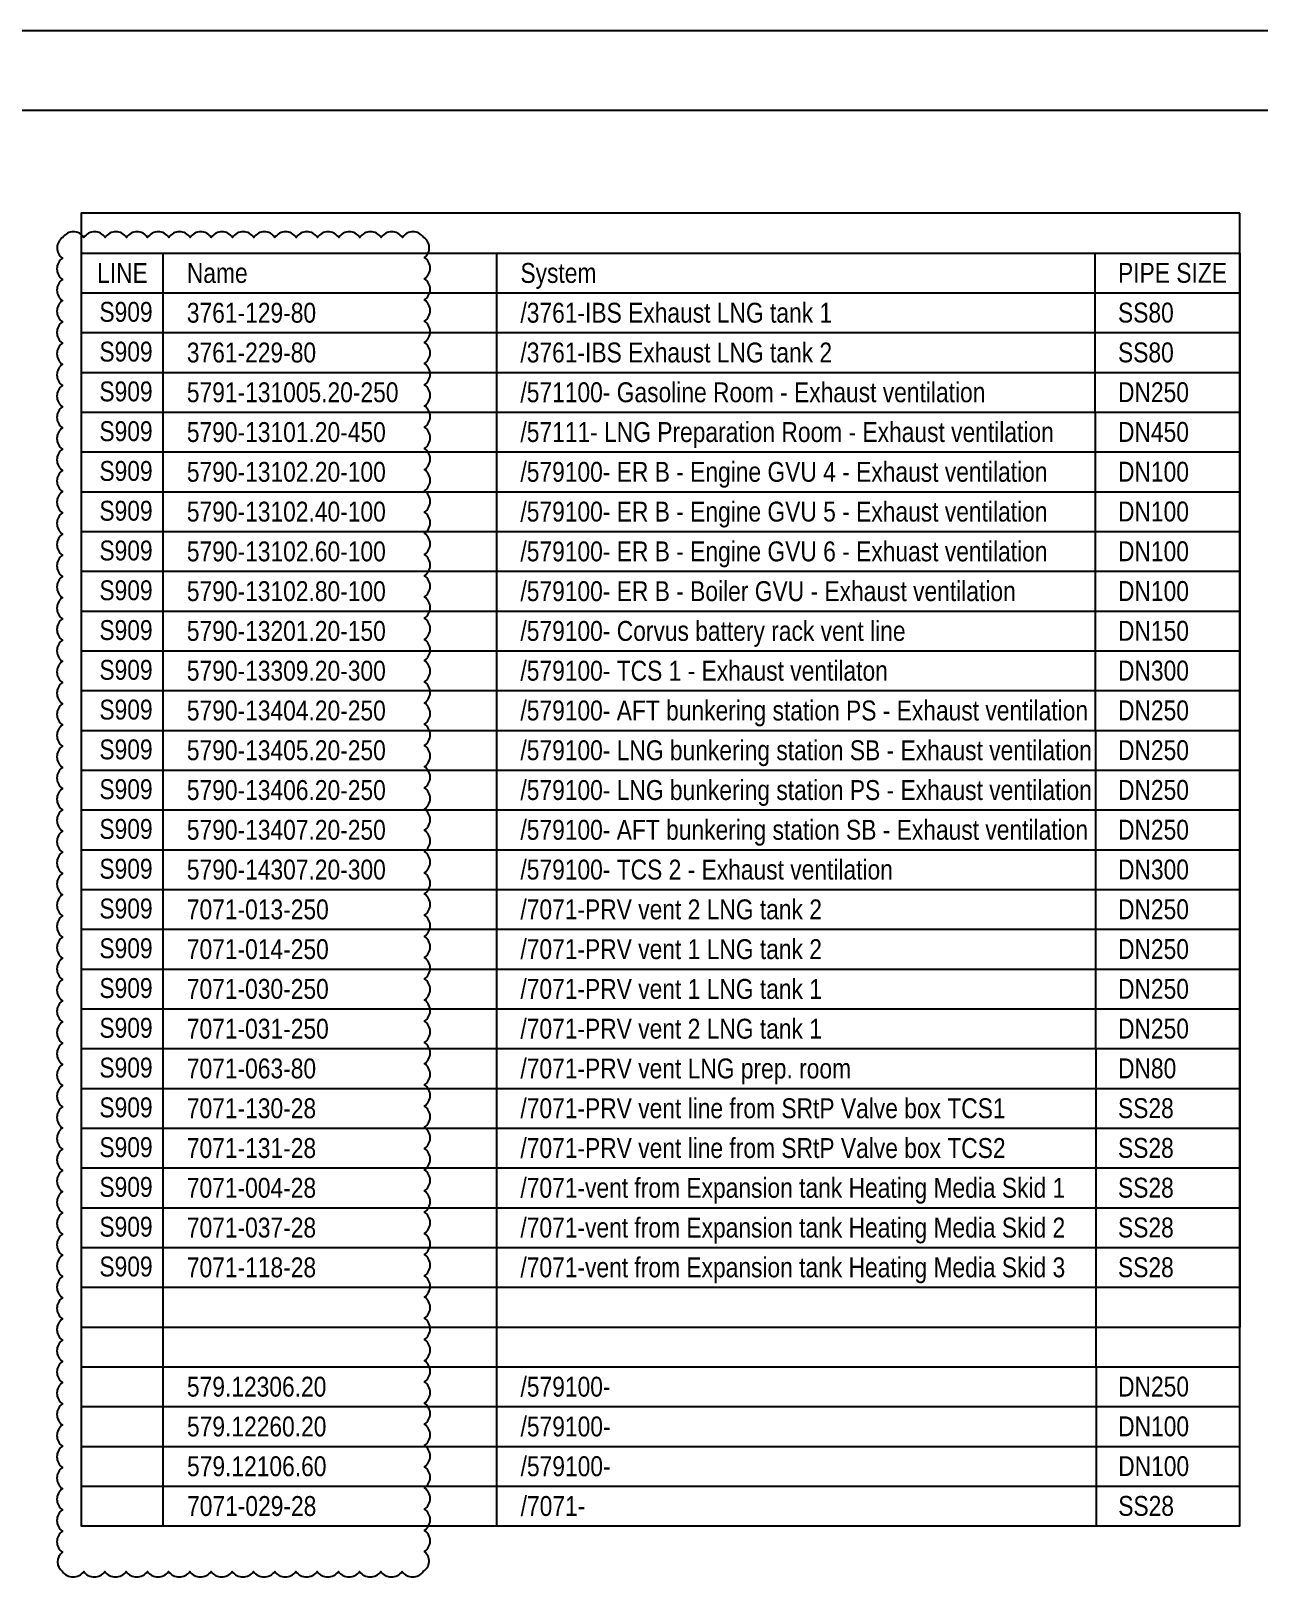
# Model space of a CAD drawing. Header units: millimetres. Extents: x 0 to 50500, y 0 to 29700.
# Drawn here: x 17554 to 25269, y 19970 to 29700 of the extents above; entities that cross this region are included whole.
import ezdxf

# ---------------------------------------------------------------- set-up
doc = ezdxf.new("R2010")
doc.units = ezdxf.units.MM
doc.header["$LTSCALE"] = 50
for name, color, linetype in [('$Rev.C', 7, 'Continuous'), ('000-BT5', 7, 'Continuous'), ('100-TX1', 1, 'Continuous')]:
    doc.layers.add(name, color=color, linetype=linetype)
doc.styles.add('AvevaTextStyle2', font='Arial Narrow')

# ---------------------------------------------------------------- blocks, each defined once
blk = doc.blocks.new('VARD A1L')
at = {"color": 1}
blk.add_lwpolyline([(0, 0), (841, 0), (841, 594), (0, 594)], close=True, dxfattribs=at)
blk.add_lwpolyline([(10, 584), (10, 10), (831, 10), (831, 584)], close=True)

msp = doc.modelspace()

# ---------------------------------------------------------------- linework, layer by layer
at = {"layer": '$Rev.C'}
msp.add_lwpolyline([(17751.8, 20017.73, 0.5205671), (17885.14, 20017.73, 0.5205671), (18018.47, 20017.73, 0.5205671), (18151.8, 20017.73, 0.5205671), (18285.14, 20017.73, 0.5205671), (18418.47, 20017.73, 0.5205671), (18551.8, 20017.73, 0.5205671), (18685.14, 20017.73, 0.5205671), (18818.47, 20017.73, 0.5205671), (18951.8, 20017.73, 0.5205671), (19085.14, 20017.73, 0.5205671), (19218.47, 20017.73, 0.5205671), (19351.8, 20017.73, 0.5205671), (19485.14, 20017.73, 0.5205671), (19618.47, 20017.73, 0.5205671), (19751.8, 20017.73, 0.5205671), (19885.14, 20017.73, 0.5205671), (20018.47, 20017.73, 0.5205671), (20026.82, 20142.71, 0.5205671), (20026.82, 20276.05, 0.5205671), (20026.82, 20409.38, 0.5205671), (20026.82, 20542.71, 0.5205671), (20026.82, 20676.05, 0.5205671), (20026.82, 20809.38, 0.5205671), (20026.82, 20942.71, 0.5205671), (20026.82, 21076.05, 0.5205671), (20026.82, 21209.38, 0.5205671), (20026.82, 21342.71, 0.5205671), (20026.82, 21476.05, 0.5205671), (20026.82, 21609.38, 0.5205671), (20026.82, 21742.71, 0.5205671), (20026.82, 21876.05, 0.5205671), (20026.82, 22009.38, 0.5205671), (20026.82, 22142.71, 0.5205671), (20026.82, 22276.05, 0.5205671), (20026.82, 22409.38, 0.5205671), (20026.82, 22542.71, 0.5205671), (20026.82, 22676.05, 0.5205671), (20026.82, 22809.38, 0.5205671), (20026.82, 22942.71, 0.5205671), (20026.82, 23076.05, 0.5205671), (20026.82, 23209.38, 0.5205671), (20026.82, 23342.71, 0.5205671), (20026.82, 23476.05, 0.5205671), (20026.82, 23609.38, 0.5205671), (20026.82, 23742.71, 0.5205671), (20026.82, 23876.05, 0.5205671), (20026.82, 24009.38, 0.5205671), (20026.82, 24142.71, 0.5205671), (20026.82, 24276.05, 0.5205671), (20026.82, 24409.38, 0.5205671), (20026.82, 24542.71, 0.5205671), (20026.82, 24676.05, 0.5205671), (20026.82, 24809.38, 0.5205671), (20026.82, 24942.71, 0.5205671), (20026.82, 25076.05, 0.5205671), (20026.82, 25209.38, 0.5205671), (20026.82, 25342.71, 0.5205671), (20026.82, 25476.05, 0.5205671), (20026.82, 25609.38, 0.5205671), (20026.82, 25742.71, 0.5205671), (20026.82, 25876.05, 0.5205671), (20026.82, 26009.38, 0.5205671), (20026.82, 26142.71, 0.5205671), (20026.82, 26276.05, 0.5205671), (20026.82, 26409.38, 0.5205671), (20026.82, 26542.71, 0.5205671), (20026.82, 26676.05, 0.5205671), (20026.82, 26809.38, 0.5205671), (20026.82, 26942.71, 0.5205671), (20026.82, 27076.05, 0.5205671), (20026.82, 27209.38, 0.5205671), (20026.82, 27342.71, 0.5205671), (20026.82, 27476.05, 0.5205671), (20026.82, 27609.38, 0.5205671), (20026.82, 27742.71, 0.5205671), (20026.82, 27876.05, 0.5205671), (20026.82, 28009.38, 0.5205671), (20026.82, 28142.71, 0.5205671), (20026.82, 28276.05, 0.5205671), (20020.36, 28402.92, 0.5205671), (19887.03, 28402.92, 0.5205671), (19753.7, 28402.92, 0.5205671), (19620.36, 28402.92, 0.5205671), (19487.03, 28402.92, 0.5205671), (19353.7, 28402.92, 0.5205671), (19220.36, 28402.92, 0.5205671), (19087.03, 28402.92, 0.5205671), (18953.7, 28402.92, 0.5205671), (18820.36, 28402.92, 0.5205671), (18687.03, 28402.92, 0.5205671), (18553.7, 28402.92, 0.5205671), (18420.36, 28402.92, 0.5205671), (18287.03, 28402.92, 0.5205671), (18153.7, 28402.92, 0.5205671), (18020.36, 28402.92, 0.5205671), (17887.03, 28402.92, 0.5205671), (17753.7, 28402.92, 0.5205671), (17751.8, 28271.49, 0.5205671), (17751.8, 28138.15, 0.5205671), (17751.8, 28004.82, 0.5205671), (17751.8, 27871.49, 0.5205671), (17751.8, 27738.15, 0.5205671), (17751.8, 27604.82, 0.5205671), (17751.8, 27471.49, 0.5205671), (17751.8, 27338.15, 0.5205671), (17751.8, 27204.82, 0.5205671), (17751.8, 27071.49, 0.5205671), (17751.8, 26938.15, 0.5205671), (17751.8, 26804.82, 0.5205671), (17751.8, 26671.49, 0.5205671), (17751.8, 26538.15, 0.5205671), (17751.8, 26404.82, 0.5205671), (17751.8, 26271.49, 0.5205671), (17751.8, 26138.15, 0.5205671), (17751.8, 26004.82, 0.5205671), (17751.8, 25871.49, 0.5205671), (17751.8, 25738.15, 0.5205671), (17751.8, 25604.82, 0.5205671), (17751.8, 25471.49, 0.5205671), (17751.8, 25338.15, 0.5205671), (17751.8, 25204.82, 0.5205671), (17751.8, 25071.49, 0.5205671), (17751.8, 24938.15, 0.5205671), (17751.8, 24804.82, 0.5205671), (17751.8, 24671.49, 0.5205671), (17751.8, 24538.15, 0.5205671), (17751.8, 24404.82, 0.5205671), (17751.8, 24271.49, 0.5205671), (17751.8, 24138.15, 0.5205671), (17751.8, 24004.82, 0.5205671), (17751.8, 23871.48, 0.5205671), (17751.8, 23738.15, 0.5205671), (17751.8, 23604.82, 0.5205671), (17751.8, 23471.48, 0.5205671), (17751.8, 23338.15, 0.5205671), (17751.8, 23204.82, 0.5205671), (17751.8, 23071.48, 0.5205671), (17751.8, 22938.15, 0.5205671), (17751.8, 22804.82, 0.5205671), (17751.8, 22671.48, 0.5205671), (17751.8, 22538.15, 0.5205671), (17751.8, 22404.82, 0.5205671), (17751.8, 22271.48, 0.5205671), (17751.8, 22138.15, 0.5205671), (17751.8, 22004.82, 0.5205671), (17751.8, 21871.48, 0.5205671), (17751.8, 21738.15, 0.5205671), (17751.8, 21604.82, 0.5205671), (17751.8, 21471.48, 0.5205671), (17751.8, 21338.15, 0.5205671), (17751.8, 21204.82, 0.5205671), (17751.8, 21071.48, 0.5205671), (17751.8, 20938.15, 0.5205671), (17751.8, 20804.82, 0.5205671), (17751.8, 20671.48, 0.5205671), (17751.8, 20538.15, 0.5205671), (17751.8, 20404.82, 0.5205671), (17751.8, 20271.48, 0.5205671), (17751.8, 20138.15, 0.5205671)], format="xyb", close=True, dxfattribs=at)
at = {"layer": '100-TX1'}
for p, q in [((17869.68, 28304.05), (25149.05, 28304.05)), ((18383.24, 28304.05), (18383.24, 20304.05)), ((20478.85, 28304.05), (20478.85, 20304.05)), ((24236.66, 28304.05), (24246.2, 20304.05)), ((25149.05, 28304.05), (25149.05, 21554.05)), ((17869.68, 28054.05), (25149.05, 28054.05)), ((17869.68, 27804.05), (25149.05, 27804.05)), ((17869.68, 27554.05), (25149.05, 27554.05)), ((17869.68, 27304.05), (25149.05, 27304.05)), ((17869.68, 27054.05), (25149.05, 27054.05)), ((17869.68, 26804.05), (25149.05, 26804.05)), ((17869.68, 26554.05), (25149.05, 26554.05)), ((17869.68, 26304.05), (25149.05, 26304.05)), ((17869.68, 26054.05), (25149.05, 26054.05)), ((17869.68, 25804.05), (25149.05, 25804.05)), ((17869.68, 25554.05), (25149.05, 25554.05)), ((17869.68, 25304.05), (25149.05, 25304.05)), ((17869.68, 25054.05), (25149.05, 25054.05)), ((17869.68, 24804.05), (25149.05, 24804.05)), ((17869.68, 24554.05), (25149.05, 24554.05)), ((17869.68, 24304.05), (25149.05, 24304.05)), ((17869.68, 24054.05), (25149.05, 24054.05)), ((17869.68, 23804.05), (25149.05, 23804.05)), ((17869.68, 23554.05), (25149.05, 23554.05)), ((17869.68, 23304.05), (25149.05, 23304.05)), ((17869.68, 23054.05), (25149.05, 23054.05)), ((17869.68, 22804.05), (25149.05, 22804.05)), ((17869.68, 22554.05), (25149.05, 22554.05)), ((17869.68, 22304.05), (25149.05, 22304.05)), ((17869.68, 22054.05), (25149.05, 22054.05)), ((17869.68, 21804.05), (25149.05, 21804.05)), ((17869.68, 21554.05), (25149.05, 21554.05)), ((17869.68, 21304.05), (25149.05, 21304.05)), ((17869.68, 21054.05), (25149.05, 21054.05)), ((17869.68, 20804.05), (25149.05, 20804.05)), ((17869.68, 20554.05), (25149.05, 20554.05))]:
    msp.add_line(p, q, dxfattribs=at)
msp.add_lwpolyline([(25149.05, 28554.81), (17869.68, 28554.81), (17869.68, 20304.05), (25149.05, 20304.05)], close=True, dxfattribs=at)

# ---------------------------------------------------------------- block references
at = {"layer": '000-BT5', "xscale": 50, "yscale": 50, "zscale": 50}
msp.add_blockref('VARD A1L', (0, 0), dxfattribs=at)

# ---------------------------------------------------------------- texts
at = {"layer": '100-TX1', "char_height": 125, "attachment_point": 1, "line_spacing_factor": 0.9, "style": 'AvevaTextStyle2'}
for s, insert in [('{\\fArial Narrow|b0|i0;LINE}', (17969.68, 28241.55)), ('{\\fArial Narrow|b0|i0;Name}', (18533.24, 28241.55)), ('{\\fArial Narrow|b0|i0;System}', (20628.85, 28241.55)), ('{\\fArial Narrow|b0|i0|c0|p34;PIPE SIZE}', (24383.24, 28242.31)), ('{\\fArial Narrow|b0|i0|c0|p34;S909}', (17983.85, 27997.15)), ('{\\fArial Narrow|b0|i0|c0|p34;3761-129-80}', (18533.24, 27991.55)), ('{\\fArial Narrow|b0|i0|c0|p34;SS80}', (24383.24, 27992.31)), ('{\\fArial Narrow|b0|i0|c0|p34;S909}', (17983.85, 27747.15)), ('{\\fArial Narrow|b0|i0|c0|p34;3761-229-80}', (18533.24, 27741.55)), ('{\\fArial Narrow|b0|i0|c0|p34;/3761-IBS Exhaust LNG tank 2}', (20628.85, 27741.55)), ('{\\fArial Narrow|b0|i0|c0|p34;SS80}', (24383.24, 27742.31)), ('{\\fArial Narrow|b0|i0|c0|p34;S909}', (17983.85, 27497.15)), ('{\\fArial Narrow|b0|i0|c0|p34;5791-131005.20-250}', (18533.24, 27491.55)), ('{\\fArial Narrow|b0|i0|c0|p39;/571100- Gasoline Room - Exhaust ventilation}', (20628.85, 27491.55)), ('{\\fArial Narrow|b0|i0|c0|p34;DN250}', (24383.24, 27492.31)), ('{\\fArial Narrow|b0|i0|c0|p34;S909}', (17983.85, 27247.15)), ('{\\fArial Narrow|b0|i0|c0|p39;/57111- LNG Preparation Room - Exhaust ventilation}', (20628.85, 27241.55)), ('{\\fArial Narrow|b0|i0|c0|p34;DN450}', (24383.24, 27242.31)), ('{\\fArial Narrow|b0|i0|c0|p34;5790-13101.20-450}', (18533.24, 27241.55)), ('{\\fArial Narrow|b0|i0|c0|p34;S909}', (17983.85, 26997.15)), ('{\\fArial Narrow|b0|i0|c0|p34;5790-13102.20-100}', (18533.24, 26991.55)), ('{\\fArial Narrow|b0|i0|c0|p34;DN100}', (24383.24, 26992.31)), ('{\\fArial Narrow|b0|i0|c0|p34;S909}', (17983.85, 26747.15)), ('{\\fArial Narrow|b0|i0|c0|p34;5790-13102.40-100}', (18533.24, 26741.55)), ('{\\fArial Narrow|b0|i0|c0|p39;/579100- ER B - Engine GVU 5 - Exhaust ventilation}', (20628.85, 26741.55)), ('{\\fArial Narrow|b0|i0|c0|p34;DN100}', (24383.24, 26742.31)), ('{\\fArial Narrow|b0|i0|c0|p34;S909}', (17983.85, 26497.15)), ('{\\fArial Narrow|b0|i0|c0|p34;5790-13102.60-100}', (18533.24, 26491.55)), ('{\\fArial Narrow|b0|i0|c0|p39;/579100- ER B - Engine GVU 6 - Exhuast ventilation}', (20628.85, 26491.55)), ('{\\fArial Narrow|b0|i0|c0|p34;DN100}', (24383.24, 26492.31)), ('{\\fArial Narrow|b0|i0|c0|p34;S909}', (17983.85, 26247.15)), ('{\\fArial Narrow|b0|i0|c0|p34;5790-13102.80-100}', (18533.24, 26241.55)), ('{\\fArial Narrow|b0|i0|c0|p39;/579100- ER B - Boiler GVU - Exhaust ventilation}', (20628.85, 26241.55)), ('{\\fArial Narrow|b0|i0|c0|p34;DN100}', (24383.24, 26242.31)), ('{\\fArial Narrow|b0|i0|c0|p34;S909}', (17983.85, 25997.15)), ('{\\fArial Narrow|b0|i0|c0|p34;5790-13201.20-150}', (18533.24, 25991.55)), ('{\\fArial Narrow|b0|i0|c0|p39;/579100- Corvus battery rack vent line}', (20628.85, 25991.55)), ('{\\fArial Narrow|b0|i0|c0|p34;DN150}', (24383.24, 25992.31)), ('{\\fArial Narrow|b0|i0|c0|p34;S909}', (17983.85, 25747.15)), ('{\\fArial Narrow|b0|i0|c0|p34;5790-13309.20-300}', (18533.24, 25741.55)), ('{\\fArial Narrow|b0|i0|c0|p39;/579100- TCS 1 - Exhaust ventilaton}', (20628.85, 25741.55)), ('{\\fArial Narrow|b0|i0|c0|p34;DN300}', (24383.24, 25742.31)), ('{\\fArial Narrow|b0|i0|c0|p34;S909}', (17983.85, 25497.15)), ('{\\fArial Narrow|b0|i0|c0|p34;5790-13404.20-250}', (18533.24, 25491.55)), ('{\\fArial Narrow|b0|i0|c0|p39;/579100- AFT bunkering station PS - Exhaust ventilation}', (20628.85, 25491.55)), ('{\\fArial Narrow|b0|i0|c0|p34;DN250}', (24383.24, 25492.31)), ('{\\fArial Narrow|b0|i0|c0|p34;S909}', (17983.85, 25247.15)), ('{\\fArial Narrow|b0|i0|c0|p34;5790-13405.20-250}', (18533.24, 25241.55)), ('{\\fArial Narrow|b0|i0|c0|p39;/579100- LNG bunkering station SB - Exhaust ventilation}', (20628.85, 25241.55)), ('{\\fArial Narrow|b0|i0|c0|p34;DN250}', (24383.24, 25242.31)), ('{\\fArial Narrow|b0|i0|c0|p34;S909}', (17983.85, 24997.15)), ('{\\fArial Narrow|b0|i0|c0|p34;5790-13406.20-250}', (18533.24, 24991.55)), ('{\\fArial Narrow|b0|i0|c0|p39;/579100- LNG bunkering station PS - Exhaust ventilation}', (20628.85, 24991.55)), ('{\\fArial Narrow|b0|i0|c0|p34;DN250}', (24383.24, 24992.31)), ('{\\fArial Narrow|b0|i0|c0|p34;S909}', (17983.85, 24747.15)), ('{\\fArial Narrow|b0|i0|c0|p34;5790-13407.20-250}', (18533.24, 24741.55)), ('{\\fArial Narrow|b0|i0|c0|p39;/579100- AFT bunkering station SB - Exhaust ventilation}', (20628.85, 24741.55)), ('{\\fArial Narrow|b0|i0|c0|p34;DN250}', (24383.24, 24742.31)), ('{\\fArial Narrow|b0|i0|c0|p34;S909}', (17983.85, 24497.15)), ('{\\fArial Narrow|b0|i0|c0|p34;5790-14307.20-300}', (18533.24, 24491.55)), ('{\\fArial Narrow|b0|i0|c0|p39;/579100- TCS 2 - Exhaust ventilation}', (20628.85, 24491.55)), ('{\\fArial Narrow|b0|i0|c0|p34;DN300}', (24383.24, 24492.31)), ('{\\fArial Narrow|b0|i0|c0|p34;S909}', (17983.85, 24247.15)), ('{\\fArial Narrow|b0|i0|c0|p34;7071-013-250}', (18533.24, 24241.55)), ('{\\fArial Narrow|b0|i0|c0|p34;/7071-PRV vent 2 LNG tank 2}', (20628.85, 24241.55)), ('{\\fArial Narrow|b0|i0|c0|p34;DN250}', (24383.24, 24242.31)), ('{\\fArial Narrow|b0|i0|c0|p34;S909}', (17983.85, 23997.15)), ('{\\fArial Narrow|b0|i0|c0|p34;7071-014-250}', (18533.24, 23991.55)), ('{\\fArial Narrow|b0|i0|c0|p34;/7071-PRV vent 1 LNG tank 2}', (20628.85, 23991.55)), ('{\\fArial Narrow|b0|i0|c0|p34;DN250}', (24383.24, 23992.31)), ('{\\fArial Narrow|b0|i0|c0|p34;S909}', (17983.85, 23747.15)), ('{\\fArial Narrow|b0|i0|c0|p34;7071-030-250}', (18533.24, 23741.55)), ('{\\fArial Narrow|b0|i0|c0|p34;/7071-PRV vent 1 LNG tank 1}', (20628.85, 23741.55)), ('{\\fArial Narrow|b0|i0|c0|p34;DN250}', (24383.24, 23742.31)), ('{\\fArial Narrow|b0|i0|c0|p34;S909}', (17983.85, 23497.15)), ('{\\fArial Narrow|b0|i0|c0|p34;7071-031-250}', (18533.24, 23491.55)), ('{\\fArial Narrow|b0|i0|c0|p34;/7071-PRV vent 2 LNG tank 1}', (20628.85, 23491.55)), ('{\\fArial Narrow|b0|i0|c0|p34;DN250}', (24383.24, 23492.31)), ('{\\fArial Narrow|b0|i0|c0|p34;S909}', (17983.85, 23247.15)), ('{\\fArial Narrow|b0|i0|c0|p34;7071-063-80}', (18533.24, 23241.55)), ('{\\fArial Narrow|b0|i0|c0|p34;/7071-PRV vent LNG prep. room}', (20628.85, 23241.55)), ('{\\fArial Narrow|b0|i0|c0|p34;DN80}', (24383.24, 23242.31)), ('{\\fArial Narrow|b0|i0|c0|p34;S909}', (17983.85, 22997.15)), ('{\\fArial Narrow|b0|i0|c0|p34;7071-130-28}', (18533.24, 22991.55)), ('{\\fArial Narrow|b0|i0|c0|p34;/7071-PRV vent line from SRtP Valve box TCS1}', (20628.85, 22991.55)), ('{\\fArial Narrow|b0|i0|c0|p34;SS28}', (24383.24, 22992.31)), ('{\\fArial Narrow|b0|i0|c0|p34;S909}', (17983.85, 22747.15)), ('{\\fArial Narrow|b0|i0|c0|p34;7071-131-28}', (18533.24, 22741.55)), ('{\\fArial Narrow|b0|i0|c0|p34;/7071-PRV vent line from SRtP Valve box TCS2}', (20628.85, 22741.55)), ('{\\fArial Narrow|b0|i0|c0|p34;SS28}', (24383.24, 22742.31)), ('{\\fArial Narrow|b0|i0|c0|p34;S909}', (17983.85, 22497.15)), ('{\\fArial Narrow|b0|i0|c0|p34;7071-004-28}', (18533.24, 22491.55)), ('{\\fArial Narrow|b0|i0|c0|p34;/7071-vent from Expansion tank Heating Media Skid 1}', (20628.85, 22491.55)), ('{\\fArial Narrow|b0|i0|c0|p34;SS28}', (24383.24, 22492.31)), ('{\\fArial Narrow|b0|i0|c0|p34;S909}', (17983.85, 22247.15)), ('{\\fArial Narrow|b0|i0|c0|p34;7071-037-28}', (18533.24, 22241.55)), ('{\\fArial Narrow|b0|i0|c0|p34;/7071-vent from Expansion tank Heating Media Skid 2}', (20628.85, 22241.55)), ('{\\fArial Narrow|b0|i0|c0|p34;SS28}', (24383.24, 22242.31)), ('{\\fArial Narrow|b0|i0|c0|p34;S909}', (17983.85, 21997.15)), ('{\\fArial Narrow|b0|i0|c0|p34;7071-118-28}', (18533.24, 21991.55)), ('{\\fArial Narrow|b0|i0|c0|p34;/7071-vent from Expansion tank Heating Media Skid 3}', (20628.85, 21991.55)), ('{\\fArial Narrow|b0|i0|c0|p34;SS28}', (24383.24, 21992.31)), ('{\\fArial Narrow|b0|i0|c0|p34;579.12306.20}', (18533.84, 21241.55)), ('{\\fArial Narrow|b0|i0|c0|p34;/579100- }', (20629.44, 21241.55)), ('{\\fArial Narrow|b0|i0|c0|p34;DN250}', (24383.83, 21242.31)), ('{\\fArial Narrow|b0|i0|c0|p34;579.12260.20}', (18534.14, 20991.55)), ('{\\fArial Narrow|b0|i0|c0|p34;/579100- }', (20629.74, 20991.55)), ('{\\fArial Narrow|b0|i0|c0|p34;DN100}', (24384.13, 20992.31)), ('{\\fArial Narrow|b0|i0|c0|p34;579.12106.60}', (18534.44, 20741.55)), ('{\\fArial Narrow|b0|i0|c0|p34;/579100- }', (20630.04, 20741.55)), ('{\\fArial Narrow|b0|i0|c0|p34;DN100}', (24384.43, 20742.31)), ('{\\fArial Narrow|b0|i0|c0|p34;7071-029-28}', (18534.73, 20491.55)), ('{\\fArial Narrow|b0|i0|c0|p34;/7071- }', (20630.34, 20491.55)), ('{\\fArial Narrow|b0|i0|c0|p34;SS28}', (24384.73, 20492.31))]:
    msp.add_mtext(s, dxfattribs=dict(at, insert=insert))
for s, insert, width in [('{\\fArial Narrow|b0|i0|c0|p34;/3761-IBS Exhaust LNG tank 1}', (20628.85, 27991.55), 1931.8724), ('{\\fArial Narrow|b0|i0|c0|p39;/579100- ER B - Engine GVU 4 - Exhaust ventilation}', (20628.85, 26991.55), 3534.7289)]:
    msp.add_mtext(s, dxfattribs=dict(at, insert=insert, width=width))

doc.saveas('drawing.dxf')
